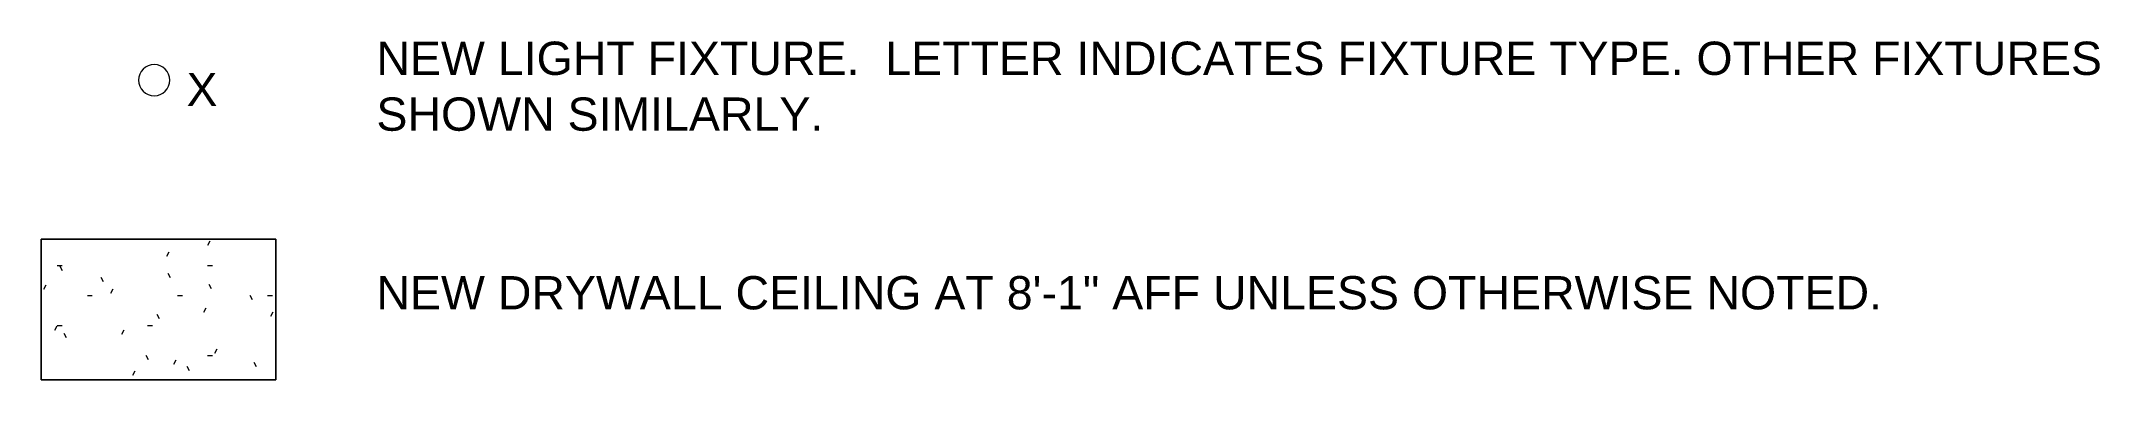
# Model space of a CAD drawing. Header units: inches. Extents: x 971 to 1498, y -283 to -196.
import ezdxf

# ---------------------------------------------------------------- set-up
doc = ezdxf.new("R2010")
doc.units = ezdxf.units.IN
doc.header["$MEASUREMENT"] = 0
for name, color, linetype, lineweight in [('A-DETL-GENF', 92, 'Continuous', 9), ('A-DETL-THIN', 151, 'Continuous', 9), ('E-LITE-EQPM', 33, 'Continuous', 9), ('G-ANNO-TEXT', 231, 'Continuous', 9)]:
    doc.layers.add(name, color=color, linetype=linetype, lineweight=lineweight)
doc.styles.add('Swis721 Lt BT', font='swissl.ttf', dxfattribs={"height": 8.514638})

# ---------------------------------------------------------------- blocks, each defined once
blk = doc.blocks.new('Family - ___-4587354-REFLECTED CEILING PLAN SYMBOLS')
at = {"layer": 'E-LITE-EQPM'}
for start, end in [(0, 180), (180, 0)]:
    blk.add_arc((1000.17, -205.98), 4, start, end, dxfattribs=at)

msp = doc.modelspace()

# ---------------------------------------------------------------- hatches: boundary and pattern name
at = {"layer": 'A-DETL-GENF'}
h = msp.add_hatch(dxfattribs=at)
h.set_pattern_fill('FP2_4', style=0, pattern_type=2)
h.set_pattern_definition([(0, (0, 0), (30.72, 7.68), [1.267, -21.773, 1.267, -21.773, -122.88]), (0, (0, 0), (30.72, 7.68), [-46.08, 1.267, -44.813, 1.267, -21.773, -53.76]), (0, (0, 0), (30.72, 7.68), [-115.2, 1.267, -14.093, 1.267, -37.133]), (120, (11.52, 3.84), (-22.011075, 22.7643), [1.267, -21.773, 1.267, -21.773, -122.88]), (120, (11.52, 3.84), (-22.011075, 22.7643), [-46.08, 1.267, -44.813, 1.267, -21.773, -53.76]), (120, (11.52, 3.84), (-22.011075, 22.7643), [-115.2, 1.267, -14.093, 1.267, -37.133]), (240, (15.36, 19.2), (-8.708925, -30.4443), [1.267, -21.773, 1.267, -21.773, -122.88]), (240, (15.36, 19.2), (-8.708925, -30.4443), [-46.08, 1.267, -44.813, 1.267, -21.773, -53.76]), (240, (15.36, 19.2), (-8.708925, -30.4443), [-115.2, 1.267, -14.093, 1.267, -37.133])])
h.paths.add_polyline_path([(1031.25, -282.67), (1031.25, -246.67), (971.25, -246.67), (971.25, -282.67)], flags=0)

# ---------------------------------------------------------------- linework, layer by layer
at = {"layer": 'A-DETL-THIN'}
for p, q in [((1031.25, -246.67), (971.25, -246.67)), ((971.25, -246.67), (971.25, -282.67)), ((971.25, -246.67), (1031.25, -246.67)), ((971.25, -282.67), (971.25, -246.67)), ((1031.25, -282.67), (1031.25, -246.67)), ((1031.25, -246.67), (1031.25, -282.67)), ((971.25, -282.67), (1031.25, -282.67)), ((1031.25, -282.67), (971.25, -282.67))]:
    msp.add_line(p, q, dxfattribs=at)

# ---------------------------------------------------------------- block references
at = {"lineweight": 9}
msp.add_blockref('Family - ___-4587354-REFLECTED CEILING PLAN SYMBOLS', (0, 0), dxfattribs=at)

# ---------------------------------------------------------------- texts
at = {"layer": 'G-ANNO-TEXT', "color": 7, "attachment_point": 1, "line_spacing_factor": 1.00667, "style": 'Swis721 Lt BT'}
for s, insert, char_height, width in [('NEW LIGHT FIXTURE.  LETTER INDICATES FIXTURE TYPE. OTHER FIXTURES\\PSHOWN SIMILARLY.', (1057.01, -196.12), 8.5146, 483.732), ('X', (1008.43, -204.11), 8.51, 8.316), ('NEW DRYWALL CEILING AT 8\'-1" AFF UNLESS OTHERWISE NOTED.', (1057.01, -256.12), 8.5146, 427.464)]:
    msp.add_mtext(s, dxfattribs=dict(at, insert=insert, char_height=char_height, width=width))

doc.saveas('drawing.dxf')
